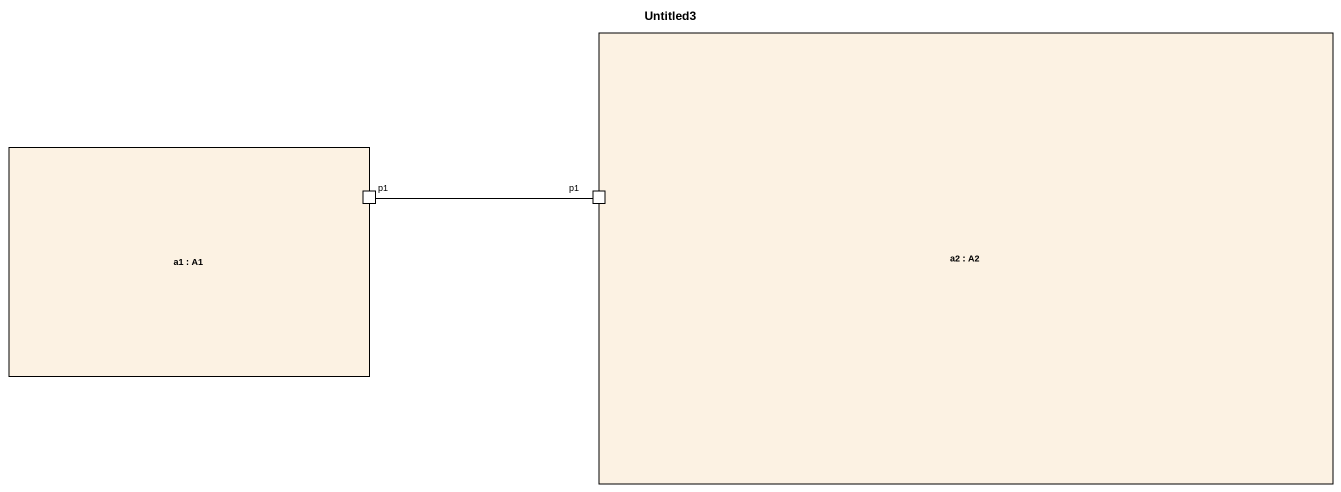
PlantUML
@startuml
title Untitled3
rectangle "a2 : A2" as a2 {
  port "p1" as p1_2
}
rectangle "a1 : A1" as a1 {
  port p1
}
p1_2 -left- p1
@enduml
